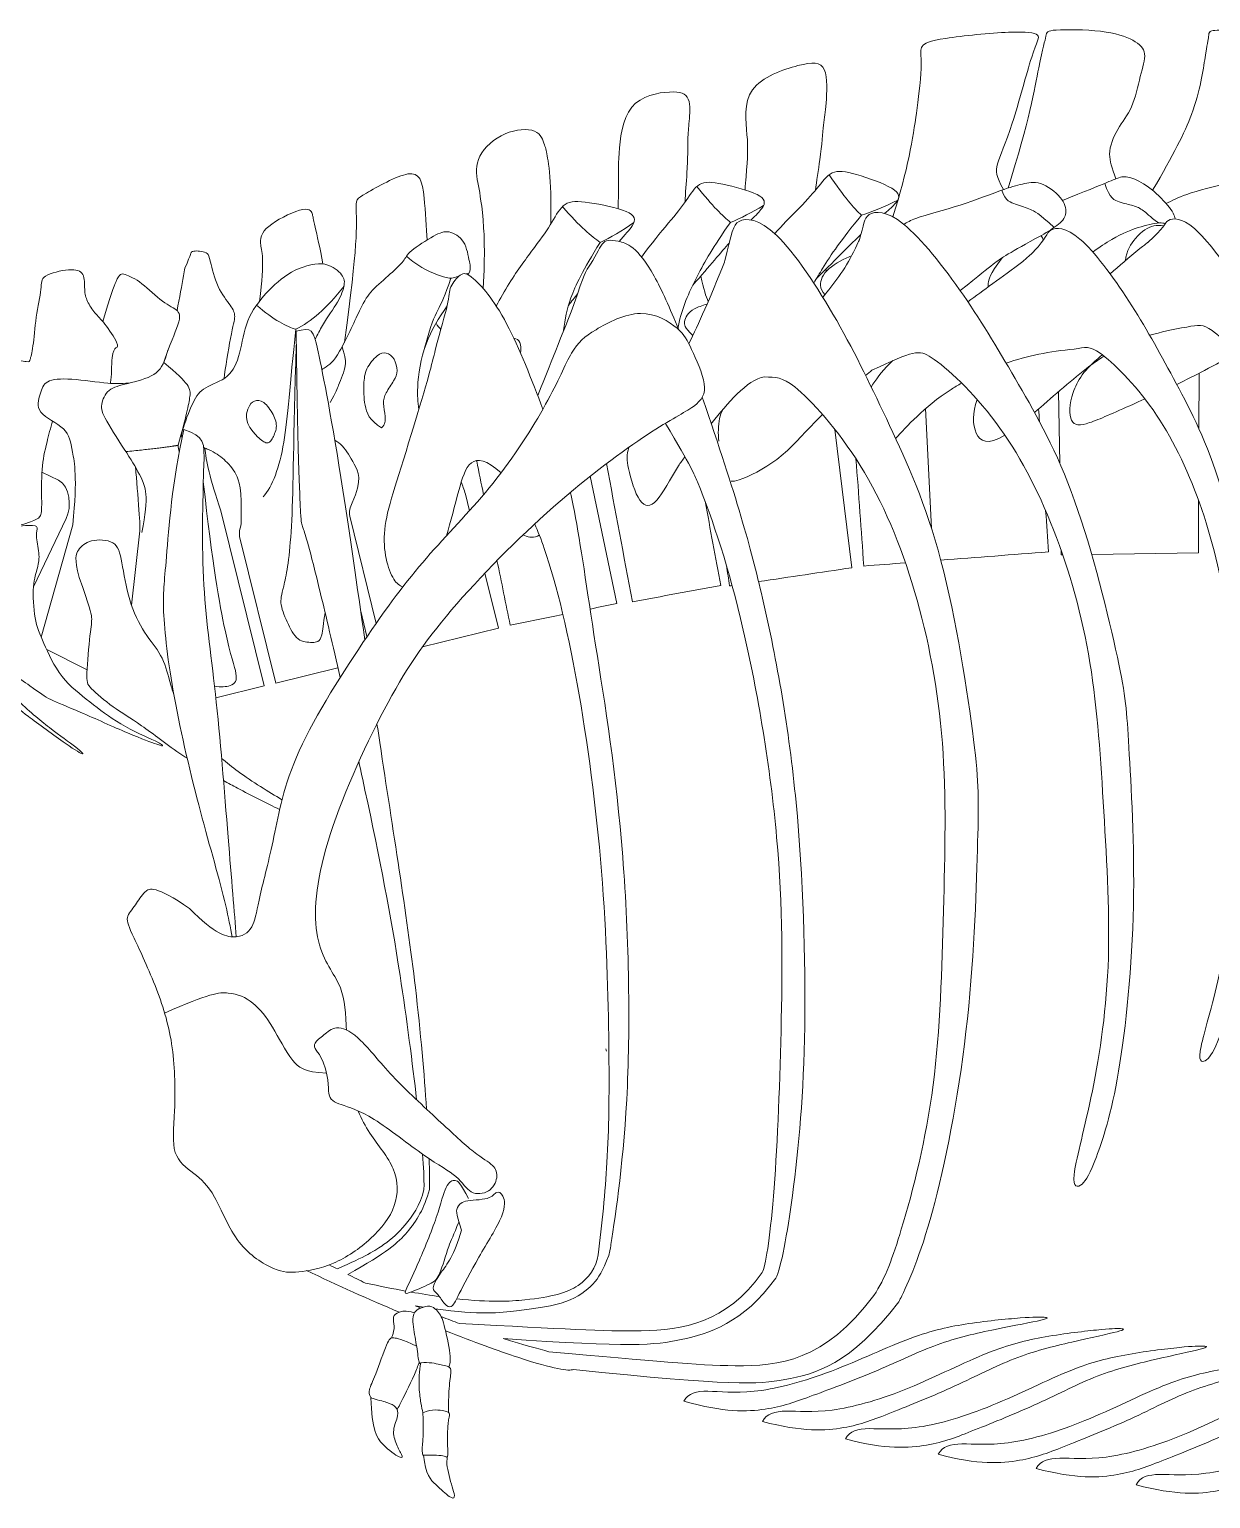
# Model space of a CAD drawing. Header units: millimetres. Extents: x 2173 to 13139, y -4919 to 6366.
# Drawn here: x 4182 to 5606, y -3409 to -1637 of the extents above; entities that cross this region are included whole.
import ezdxf

# ---------------------------------------------------------------- set-up
doc = ezdxf.new("R2010")
doc.units = ezdxf.units.MM

msp = doc.modelspace()

# ---------------------------------------------------------------- linework, layer by layer
at = {"lineweight": 13}
for p, q in [((5262.7, -2094.7), (5269.7, -2238.8)), ((5173.7, -2286.7), (5153.4, -2120)), ((4890.5, -2329.8), (4858.3, -2176.2)), ((4464.9, -2429.2), (4412.8, -2218)), ((4234.2, -2234.8), (4196.1, -2370.3)), ((4314.9, -2242.2), (4304.9, -2331.7)), ((4202.7, -2385.3), (4251.4, -2409.6)), ((4406.8, -2443.5), (4464.9, -2429.2))]:
    msp.add_line(p, q, dxfattribs=at)
for points in [[(5592.5, -2052.2), (5592.3, -2118.8)], [(5424.5, -2160.6), (5423.1, -2074.2)], [(4197, -2171.2), (4217.1, -2181.2)], [(4707.7, -2197.7), (4712.7, -2217.8)], [(5592, -2205.6), (5591.8, -2268.5), (5463, -2270.5)], [(4226.3, -2227.2), (4186.8, -2309.5)], [(4600, -2353.7), (4568.2, -2224.6)], [(4553.9, -2407.2), (4479.1, -2425.7), (4435.4, -2248.8)], [(5428.1, -2271), (5426.2, -2271.1), (5426.1, -2265.3)], [(4731.3, -2293.1), (4747.6, -2359.5), (4655.9, -2382.1)], [(4581.4, -2338.8), (4589, -2369.7)]]:
    msp.add_lwpolyline(points, dxfattribs=at)
for points, knots in [([(5223.2, -1863.4), (5241.2, -1807.5), (5256, -1715.1), (5258.2, -1670.2), (5255, -1657.3), (5273.1, -1648.4), (5374.8, -1638.5), (5404.4, -1643), (5393.3, -1655.6), (5366.2, -1761.1), (5345.8, -1803), (5347.8, -1814.3), (5356.5, -1830.6)], [0.211125, 0.211125, 0.211125, 0.211125, 1, 2, 3, 4, 5, 6, 7, 8, 9, 9.921903, 9.921903, 9.921903, 9.921903]), ([(5362.1, -1828.8), (5387.8, -1748), (5401.2, -1667.7), (5409.5, -1642.4), (5408.2, -1637.3), (5479.6, -1637.7), (5516.3, -1650.2), (5530.7, -1665), (5521.5, -1691.7), (5512.9, -1734), (5493.3, -1756.3), (5480.9, -1788.1), (5487.7, -1804.1), (5492, -1817.7)], [0.014367, 0.014367, 0.014367, 0.014367, 1, 2, 3, 4, 5, 6, 7, 8, 9, 10, 10.905759, 10.905759, 10.905759, 10.905759]), ([(5536.4, -1831.5), (5561.9, -1787.9), (5591.4, -1730.7), (5600.8, -1661.9), (5604.8, -1643.9), (5603.8, -1639.9), (5615.7, -1637), (5697.2, -1643.8), (5714.3, -1651.9), (5717.6, -1665.1), (5700.6, -1744.9), (5684, -1769.8), (5684, -1793.2), (5686.1, -1822)], [0.207819, 0.207819, 0.207819, 0.207819, 1, 2, 3, 4, 5, 6, 7, 8, 9, 10, 10.85855, 10.85855, 10.85855, 10.85855]), ([(5044.9, -1831), (5045.4, -1825.1), (5048.2, -1791.9), (5049.1, -1771), (5039.5, -1703.4), (5116.8, -1676.8), (5145.8, -1676.4), (5142.6, -1733), (5139.6, -1748.7), (5137.1, -1784.5), (5131.1, -1820.7), (5130, -1831.4)], [0.81875, 0.81875, 0.81875, 0.81875, 1, 2, 3, 4, 5, 6, 7, 8, 8.631017, 8.631017, 8.631017, 8.631017]), ([(4892, -1853.7), (4892.1, -1847.2), (4892.3, -1814.6), (4891.6, -1794.5), (4899.3, -1721), (4960.6, -1709.9), (4980.3, -1717), (4977.3, -1751.5), (4975.7, -1766.7), (4976, -1800.8), (4973, -1835.4), (4972.7, -1845.7)], [0.796587, 0.796587, 0.796587, 0.796587, 1, 2, 3, 4, 5, 6, 7, 8, 8.631017, 8.631017, 8.631017, 8.631017]), ([(4729.1, -1949.9), (4731.7, -1906.9), (4728.3, -1847.8), (4722.2, -1823.2), (4718.4, -1789.7), (4754.7, -1758.8), (4796.8, -1755.8), (4803.8, -1779.1), (4806.3, -1786.8), (4811.5, -1824.5), (4810.5, -1861.3), (4810.8, -1872.1)], [0.343243, 0.343243, 0.343243, 0.343243, 1, 2, 3, 4, 5, 6, 7, 8, 8.631017, 8.631017, 8.631017, 8.631017]), ([(4561.7, -2015.1), (4578.3, -1897.3), (4574.7, -1842.4), (4576.6, -1841.7), (4648.7, -1800), (4658.2, -1825.7), (4660.4, -1877.6), (4661.5, -1891.4)], [0.058108, 0.058108, 0.058108, 0.058108, 1, 2, 3, 4, 4.691385, 4.691385, 4.691385, 4.691385]), ([(4920.2, -1912), (4920.5, -1911.5), (4931.1, -1896.5), (4954.8, -1868.5), (4975.4, -1843.4), (4988, -1820.4), (5013.2, -1821.7), (5067.9, -1836.8), (5071, -1848.8), (5058.1, -1861.5), (5052.2, -1867.2)], [4.967681, 4.967681, 4.967681, 4.967681, 5, 6, 7, 8, 9, 10, 11, 11.527727, 11.527727, 11.527727, 11.527727]), ([(5080.8, -1883.6), (5089.8, -1873.6), (5111.6, -1851.6), (5133, -1829.2), (5148.2, -1806.1), (5174.5, -1809.6), (5230.7, -1829.9), (5232.9, -1842.5), (5219.1, -1854.3), (5213.2, -1859.3)], [5.275648, 5.275648, 5.275648, 5.275648, 6, 7, 8, 9, 10, 11, 11.48796, 11.48796, 11.48796, 11.48796]), ([(5402.3, -1886), (5410.4, -1881.3), (5426.1, -1871.1), (5434, -1859.9), (5429.2, -1840.3), (5399.7, -1819), (5379.7, -1823.9), (5357.8, -1829.3), (5306.7, -1850.1), (5253, -1863.4), (5240.2, -1870), (5236.6, -1872.6)], [0, 0, 0, 0, 0.883693, 1.883693, 2.883693, 3.883693, 4.883693, 5.883693, 6.883693, 7.883693, 8.388834, 8.388834, 8.388834, 8.388834]), ([(5427.7, -1843.6), (5483.5, -1821.6), (5497.7, -1814.4), (5508.5, -1815), (5530.9, -1825.1), (5557.3, -1850.9), (5563.5, -1862.1), (5563.6, -1866)], [0.050914, 0.050914, 0.050914, 0.050914, 1, 2, 3, 4, 4.977335, 4.977335, 4.977335, 4.977335]), ([(5478.9, -1823.1), (5484.6, -1841.2), (5497.6, -1846.5), (5513.6, -1849.7), (5524.3, -1854.3), (5532.4, -1862.3), (5543.5, -1870.9)], [0.117045, 0.117045, 0.117045, 0.117045, 1, 2, 3, 3.793112, 3.793112, 3.793112, 3.793112]), ([(5552.7, -1847.4), (5559.4, -1844.1), (5578.2, -1834.8), (5630.4, -1821.9), (5661.4, -1814.3), (5692.7, -1821.6), (5730.6, -1855.5), (5734.9, -1872.9), (5722.4, -1886.3), (5684.9, -1895.6), (5658.1, -1896.4), (5636.6, -1903.9), (5621.1, -1911.5)], [7.28368, 7.28368, 7.28368, 7.28368, 8, 9, 10, 11, 12, 13, 14, 15, 16, 16.771498, 16.771498, 16.771498, 16.771498]), ([(5354.7, -1831.3), (5358.9, -1844.5), (5372.3, -1848.5), (5389.3, -1854.1), (5398.4, -1858.8), (5417.7, -1876.3)], [0.08145, 0.08145, 0.08145, 0.08145, 1, 2, 2.911404, 2.911404, 2.911404, 2.911404]), ([(4459.3, -1965.4), (4466.6, -1914.3), (4456.2, -1893.3), (4467.5, -1872.8), (4519.4, -1848.1), (4523.9, -1862.6), (4524.1, -1865.8), (4532.5, -1901.3), (4535.7, -1920.3)], [0.033861, 0.033861, 0.033861, 0.033861, 1, 2, 3, 4, 5, 5.846853, 5.846853, 5.846853, 5.846853]), ([(4744.9, -1971.1), (4749.6, -1962.3), (4764, -1936.5), (4793.4, -1897.3), (4813.5, -1869.5), (4825.4, -1844.4), (4852, -1844.3), (4910.7, -1856.7), (4914.9, -1869.6), (4900.3, -1885), (4893, -1893.2)], [4.424077, 4.424077, 4.424077, 4.424077, 5, 6, 7, 8, 9, 10, 11, 11.616747, 11.616747, 11.616747, 11.616747]), ([(5138.6, -1960.3), (5151.2, -1945.1), (5165.7, -1927.1), (5175.7, -1905.9), (5182.7, -1891.4), (5188.4, -1873.4), (5187.4, -1857.2), (5229.5, -1854.7), (5311.8, -1957.8), (5373.1, -2062.3), (5444.6, -2186.8), (5503.2, -2425.9), (5506.2, -2475.4), (5519.2, -2693.6), (5496.9, -2915.2), (5465.9, -3008.2), (5452, -3034), (5434.1, -3035.1), (5462.3, -2936.5), (5489.1, -2773.3), (5477.4, -2578.1), (5466.7, -2398.3), (5421.1, -2236), (5351.5, -2104), (5262.4, -2021.4), (5248.4, -2024.6), (5198, -2048.5)], [7.805626, 7.805626, 7.805626, 7.805626, 8, 8, 8, 8.013654, 9.013654, 10.013654, 11.013654, 12.013654, 13.013654, 14.013654, 15.013654, 16.013654, 17.013654, 18.013654, 19.013654, 20.013654, 21.013654, 22.013654, 23.013654, 24.013654, 25.013654, 26.013654, 27.013654, 27.82322, 27.82322, 27.82322, 27.82322]), ([(5027.5, -1870.1), (5005.8, -1900.6), (4987.2, -1934.1), (4969.4, -1971.3), (4964.3, -1995.8), (4963.8, -1998.6)], [0, 0, 0, 0, 1, 2, 2.124378, 2.124378, 2.124378, 2.124378]), ([(4977.2, -2016.4), (4988.8, -1992.8), (5002.6, -1961.8), (5020.1, -1918.1), (5020.2, -1917.6), (5029.6, -1882.4), (5030.1, -1864.2), (5077.4, -1865.5), (5159.4, -1988.7), (5217.7, -2111.3), (5285.5, -2257.3), (5327.8, -2530), (5326.3, -2585.6), (5319.8, -2830.6), (5273.4, -3076), (5242.5, -3147.3), (5231.6, -3169.6), (5230.4, -3171.9)], [15.006233, 15.006233, 15.006233, 15.006233, 15.49665, 15.49665, 15.49665, 15.510303, 16.510303, 17.510303, 18.510303, 19.510303, 20.510303, 21.510303, 22.510303, 23.510303, 24.510303, 25.510303, 25.632179, 25.632179, 25.632179, 25.632179]), ([(5185.5, -1861.5), (5160.2, -1891.8), (5145.4, -1914.2), (5131.3, -1937.4), (5127.9, -1943.5)], [0, 0, 0, 0, 1, 1.336021, 1.336021, 1.336021, 1.336021]), ([(5313.7, -1965.9), (5332, -1952.4), (5353.8, -1936.6), (5380.1, -1917.5), (5393.4, -1905), (5408.2, -1890), (5407.8, -1876.2), (5443.6, -1875.2), (5510.9, -1965), (5560.3, -2055.4), (5617.8, -2163.1), (5661.5, -2367.9), (5662.7, -2410), (5668.1, -2595.8), (5643.4, -2783.6), (5614.6, -2861.8), (5602.1, -2883.4), (5586.9, -2883.9), (5613.4, -2800.9), (5640.4, -2662.8), (5635.6, -2496.6), (5631.1, -2343.4), (5596.5, -2204.3), (5540.8, -2090.3), (5467.2, -2017.8), (5455.3, -2020.1), (5442, -2023.2)], [5.753754, 5.753754, 5.753754, 5.753754, 6, 6, 6, 6.013654, 7.013654, 8.013654, 9.013654, 10.013654, 11.013654, 12.013654, 13.013654, 14.013654, 15.013654, 16.013654, 17.013654, 18.013654, 19.013654, 20.013654, 21.013654, 22.013654, 23.013654, 24.013654, 25.013654, 25.82322, 25.82322, 25.82322, 25.82322]), ([(5551.8, -1871.5), (5549.9, -1871.1), (5542.6, -1870), (5518.7, -1875.9), (5496.1, -1884.8), (5472.2, -1900.2), (5464.3, -1905.9)], [6.543793, 6.543793, 6.543793, 6.543793, 7, 8, 9, 9.515073, 9.515073, 9.515073, 9.515073]), ([(5485.2, -1932.1), (5496.1, -1922.9), (5507.9, -1912.9), (5520.9, -1901.7), (5530.7, -1894.4), (5550.5, -1877.2), (5550.1, -1864.9), (5582.2, -1864), (5642.2, -1944.5), (5686.1, -2025.4), (5737.3, -2121.9), (5775.9, -2305), (5776.9, -2342.7), (5781.3, -2508.9), (5758.8, -2676.8), (5732.8, -2746.6), (5721.6, -2765.9), (5708, -2766.3), (5731.9, -2692.1), (5756.4, -2568.7), (5752.4, -2420.1), (5748.8, -2283.1), (5718.2, -2158.6), (5668.6, -2056.6), (5603, -1991.6), (5592.3, -1993.6), (5577.6, -1996.4)], [5.874031, 5.874031, 5.874031, 5.874031, 6, 6, 6, 6.013654, 7.013654, 8.013654, 9.013654, 10.013654, 11.013654, 12.013654, 13.013654, 14.013654, 15.013654, 16.013654, 17.013654, 18.013654, 19.013654, 20.013654, 21.013654, 22.013654, 23.013654, 24.013654, 25.013654, 25.82322, 25.82322, 25.82322, 25.82322]), ([(5503.6, -1916.5), (5504.8, -1904.1), (5518.8, -1883.4), (5534.5, -1873.6), (5545.8, -1873.7), (5549.8, -1874.3)], [0.323271, 0.323271, 0.323271, 0.323271, 1, 2, 2.549369, 2.549369, 2.549369, 2.549369]), ([(4534.6, -2047.8), (4535.5, -2047.2), (4543.2, -2042.1), (4553.5, -2035.1), (4583.3, -1968.3), (4593.1, -1953.2), (4618.6, -1931.2), (4635, -1915.8), (4637.5, -1906.4), (4672.5, -1884.1), (4686.8, -1878.9), (4708.1, -1890.8), (4712.7, -1920.5), (4714.6, -1926.3), (4711, -1933.5)], [8.867579, 8.867579, 8.867579, 8.867579, 9, 10, 11, 12, 13, 14, 15, 16, 17, 18, 19, 19.943893, 19.943893, 19.943893, 19.943893]), ([(4964.9, -1999.6), (4954.4, -1973.5), (4921.9, -1901.5), (4887.8, -1890.5), (4871.3, -1891.5), (4864.2, -1914.4), (4851, -1931.4), (4838.6, -1969.2), (4820.1, -2016), (4805.9, -2051.7), (4795, -2079.1)], [5.331385, 5.331385, 5.331385, 5.331385, 5.783036, 6.783036, 7.783036, 8.783036, 9.006942, 9.006942, 9.006942, 9.256468, 9.256468, 9.256468, 9.256468]), ([(4870.2, -1894.3), (4849.2, -1927.9), (4832.6, -1962.5), (4827.7, -1986.1), (4826.1, -2000.7)], [0, 0, 0, 0, 1, 1.897393, 1.897393, 1.897393, 1.897393]), ([(5304.3, -1952.3), (5328.6, -1933.2), (5348.2, -1916.7), (5363.2, -1907.1), (5402.3, -1886)], [0.295903, 0.295903, 0.295903, 0.295903, 1, 2, 2, 2, 2]), ([(4369.5, -1925.5), (4377, -1906.8), (4376.7, -1905.6), (4381.1, -1904.5), (4389.2, -1904.7), (4397.5, -1907.3), (4398.9, -1912.9), (4408, -1949.8), (4426.2, -1972), (4431.2, -1982.4), (4426, -1999.1), (4418, -2046.2), (4416.6, -2058.4)], [0, 0, 0, 0, 1, 2, 3, 4, 5, 6, 7, 8, 9, 9.872469, 9.872469, 9.872469, 9.872469]), ([(4636.6, -1911), (4657.2, -1928.8), (4689.3, -1938.6), (4691.3, -1937.8), (4700, -1935)], [0.120565, 0.120565, 0.120565, 0.120565, 1, 1.598152, 1.598152, 1.598152, 1.598152]), ([(5173.5, -1910.3), (5165.5, -1913.8), (5141.2, -1925.6), (5133.5, -1945.9), (5138.3, -1953.9), (5141.2, -1957.2)], [11.935015, 11.935015, 11.935015, 11.935015, 12.883693, 13.883693, 14.647091, 14.647091, 14.647091, 14.647091]), ([(5355.1, -1912.9), (5339.4, -1933.6), (5338.2, -1941), (5338.3, -1946.4), (5338.4, -1947.8)], [0.236023, 0.236023, 0.236023, 0.236023, 1, 1.27307, 1.27307, 1.27307, 1.27307]), ([(4279.4, -2064.3), (4279.5, -2064), (4281.2, -2056.5), (4280.5, -2027.7), (4286.5, -2020.5), (4291.2, -2019.4), (4271.4, -1989.3), (4260.8, -1980.3), (4250.9, -1964.9), (4247.8, -1952.6), (4249.4, -1930), (4232.6, -1925), (4194.6, -1934.4), (4197.7, -1947.1), (4189.3, -1984.2), (4186.5, -2023.2), (4181.9, -2037.4), (4182.3, -2039), (4157.6, -2034.4), (4127.4, -2022.6), (4100.5, -2029.3), (4093.2, -2036.5), (4088.7, -2055.1), (4115.7, -2080), (4138.4, -2105.4), (4140.6, -2131.8), (4131.6, -2195.4), (4124.9, -2228.3), (4128.8, -2232.6), (4137.9, -2236.5)], [9.952025, 9.952025, 9.952025, 9.952025, 10, 11, 12, 13, 14, 15, 16, 17, 18, 19, 20, 21, 22, 23, 24, 25, 26, 27, 28, 29, 30, 31, 32, 33, 34, 35, 36, 36, 36, 36]), ([(4359.9, -1976.5), (4362.8, -1961.4), (4366.7, -1940.3), (4369, -1928.1), (4369.5, -1925.5)], [9.170454, 9.170454, 9.170454, 9.170454, 10, 10.27858, 10.27858, 10.27858, 10.27858]), ([(4365.9, -2129.7), (4365, -2127.8), (4366.1, -2120.4), (4379.6, -2083.7), (4391.1, -2068.8), (4423.8, -2058.6), (4436.5, -2030.1), (4442.3, -1987.1), (4466.9, -1954.4), (4495.8, -1928.1), (4537.8, -1915.1), (4560, -1932.7), (4563.4, -1943.6), (4555.3, -1965.8), (4538.9, -1987), (4529.3, -2005.5), (4526.5, -2011.3)], [4.450613, 4.450613, 4.450613, 4.450613, 5, 6, 7, 8, 9, 10, 11, 12, 13, 14, 15, 16, 17, 17.454291, 17.454291, 17.454291, 17.454291]), ([(4801.2, -2095.3), (4788.2, -2060.9), (4754, -1975.1), (4711.8, -1930.4), (4702.4, -1931.2), (4687.5, -1948.1), (4688.8, -1964.2), (4674.4, -2010.1), (4662.8, -2059.4), (4642.6, -2124.8), (4624.3, -2186.9), (4601.6, -2243), (4616.9, -2299.5), (4628.4, -2308.5), (4632.3, -2309.6)], [5.181049, 5.181049, 5.181049, 5.181049, 6.055876, 7.055876, 8.055876, 9.055876, 10.055876, 11.055876, 11.692665, 11.692665, 11.692665, 12.692665, 13.692665, 14.155327, 14.155327, 14.155327, 14.155327]), ([(4270.3, -1989.7), (4280.1, -1957.5), (4289.3, -1931.8), (4295, -1931.4), (4316.7, -1941.2), (4343.3, -1968.5), (4363.5, -1975.8), (4364.5, -1989.3), (4348, -2024.8), (4343.9, -2039.2)], [0.369958, 0.369958, 0.369958, 0.369958, 1, 2, 3, 4, 5, 6, 6.830945, 6.830945, 6.830945, 6.830945]), ([(4690.3, -1937.5), (4683.3, -1958.7), (4673.7, -1977.1), (4665.8, -1993.1), (4658.5, -2022)], [0.168994, 0.168994, 0.168994, 0.168994, 1, 1.898712, 1.898712, 1.898712, 1.898712]), ([(4564.2, -2844.1), (4564.1, -2842.1), (4562.9, -2817.6), (4560.5, -2788.2), (4521.4, -2743.5), (4529.6, -2628), (4612.4, -2443.7), (4679.4, -2344), (4816.2, -2205.2), (4939.2, -2115.1), (4988.7, -2092), (5002, -2069.5), (4977.9, -2018), (4969.7, -1999.9), (4921.2, -1969.5), (4858.5, -2001.7), (4836.1, -2020.9), (4811.9, -2081.8), (4742.9, -2189.3), (4663.5, -2267.9), (4595.2, -2356.9), (4492.9, -2518.1), (4477.6, -2614.5), (4457.6, -2688.5), (4453.7, -2719.2), (4436, -2736.2), (4405.7, -2729.1), (4375.1, -2697.5)], [19.916202, 19.916202, 19.916202, 19.916202, 20, 21, 22, 23, 24, 25, 26, 27, 28, 29, 30, 31, 32, 33, 34, 35, 36, 37, 38, 39, 40, 41, 42, 43, 44, 44, 44, 44]), ([(4685.7, -1970.9), (4676, -1985), (4657, -2014.8), (4648.8, -2066.2), (4650.3, -2086.9), (4651.5, -2095.6)], [21.009429, 21.009429, 21.009429, 21.009429, 22, 23, 23.648055, 23.648055, 23.648055, 23.648055]), ([(4982, -2006.4), (4971.5, -1996.1), (4971.3, -1989), (4976.8, -1975.7), (4993.4, -1970.5), (4999.1, -1968.7)], [0.375303, 0.375303, 0.375303, 0.375303, 1, 2, 2.488119, 2.488119, 2.488119, 2.488119]), ([(4503.4, -2001.4), (4522.6, -1996.6), (4525.5, -1999.7), (4553.5, -2142.6), (4577, -2308), (4586.4, -2373.6)], [0, 0, 0, 0, 1, 2, 2.615217, 2.615217, 2.615217, 2.615217]), ([(4556.6, -2419.1), (4547.8, -2380.2), (4521.8, -2268.9), (4509.6, -2230.6), (4509.9, -2236.2), (4506.2, -2173.4), (4503.4, -2001.4)], [9.529323, 9.529323, 9.529323, 9.529323, 10, 11, 12, 13, 13, 13, 13]), ([(4503.7, -2018.1), (4500.1, -2133.6), (4500.1, -2247.2), (4488.9, -2312.8), (4482.6, -2327), (4492.2, -2352), (4505.1, -2376.6), (4523.9, -2376.6), (4534.7, -2376.6), (4536.1, -2354.3), (4538.4, -2340.4)], [0.013624, 0.013624, 0.013624, 0.013624, 1, 2, 3, 4, 5, 6, 7, 7.57841, 7.57841, 7.57841, 7.57841]), ([(4765.9, -2009.7), (4769.4, -2010.5), (4774.6, -2013.7), (4774.7, -2022.7), (4774.1, -2027.8)], [3.193708, 3.193708, 3.193708, 3.193708, 4, 4.803035, 4.803035, 4.803035, 4.803035]), ([(4317.5, -2244), (4326.7, -2199.6), (4316.3, -2176), (4302.1, -2152.3), (4270.5, -2104.1), (4267.2, -2090.7), (4275.8, -2070.5), (4298.1, -2065), (4336.6, -2055.5), (4344.3, -2039.9), (4348.4, -2026.1), (4349, -2024.1)], [0, 0, 0, 0, 1, 2, 3, 4, 5, 6, 7, 8, 8.161525, 8.161525, 8.161525, 8.161525]), ([(4559.1, -2020.2), (4563.1, -2033.6), (4564.5, -2043.1), (4555.6, -2064.6), (4551.5, -2074.3), (4544.8, -2087.5)], [0.269108, 0.269108, 0.269108, 0.269108, 1, 2, 2.586563, 2.586563, 2.586563, 2.586563]), ([(5197.2, -2068.7), (5202.3, -2060), (5210.4, -2049.5), (5221.8, -2038.2), (5223.2, -2036.8)], [4.5386934, 4.5386934, 4.5386934, 4.5386934, 5, 5.0617402, 5.0617402, 5.0617402, 5.0617402]), ([(5477.8, -2031.4), (5470.8, -2036), (5443.7, -2055.4), (5413.7, -2082.6), (5394, -2099.3)], [0.7854291, 0.7854291, 0.7854291, 0.7854291, 1, 1.6188214, 1.6188214, 1.6188214, 1.6188214]), ([(5476, -2030), (5475.2, -2030.5), (5454.7, -2046.5), (5436.1, -2076.2), (5435.4, -2115.3), (5455.4, -2115.6), (5492.2, -2098.6), (5522.3, -2085.2), (5527.2, -2083)], [12.963269, 12.963269, 12.963269, 12.963269, 13, 14, 15, 16, 17, 17.182583, 17.182583, 17.182583, 17.182583]), ([(5565.6, -2065.5), (5576.6, -2060.2), (5601, -2048.2), (5624.5, -2034.7), (5639.4, -2029.6)], [17.6306861, 17.6306861, 17.6306861, 17.6306861, 18, 18.4223315, 18.4223315, 18.4223315, 18.4223315]), ([(4343.9, -2039.1), (4375.7, -2065.5), (4377.5, -2075), (4370.8, -2104.6), (4361.1, -2138.9)], [0.069136, 0.069136, 0.069136, 0.069136, 1, 1.93029, 1.93029, 1.93029, 1.93029]), ([(4234.2, -2234.8), (4240, -2176.9), (4232.5, -2142.7), (4229.4, -2118.2), (4187.2, -2099.9), (4195.5, -2076), (4199.7, -2060), (4229.2, -2057.6), (4277.4, -2065), (4291.9, -2064.7), (4301.9, -2064)], [0, 0, 0, 0, 1, 2, 3, 4, 5, 6, 7, 7.760065, 7.760065, 7.760065, 7.760065]), ([(5200.4, -3164.1), (5213.9, -3144.4), (5237.4, -3077.7), (5278.4, -2916.7), (5284.3, -2697.5), (5289.7, -2495.6), (5254.4, -2309.9), (5189.4, -2155.8), (5098, -2054.9), (5082.1, -2057.1), (5068.6, -2056.5), (5046.9, -2059.7), (5022.7, -2090), (5004.5, -2112.3), (5004.2, -2112.7)], [0, 0, 0, 0, 0.687083, 1.687083, 2.687083, 3.687083, 4.687083, 5.687083, 6.687083, 7.49665, 7.49665, 7.49665, 8.49665, 8.513592, 8.513592, 8.513592, 8.513592]), ([(5306, -2064), (5301.7, -2066.5), (5262.3, -2090.3), (5239.8, -2116.9), (5226.5, -2130.7)], [0.89026, 0.89026, 0.89026, 0.89026, 1, 1.9194, 1.9194, 1.9194, 1.9194]), ([(5082, -3143.4), (5088.5, -3131.5), (5105.4, -3035.4), (5121.3, -2857.4), (5112, -2560.6), (5072.1, -2334), (5035.1, -2202.4), (4993.3, -2081)], [0, 0, 0, 0, 0.783036, 1.783036, 2.783036, 3.783036, 4.597125, 4.597125, 4.597125, 4.597125]), ([(5358.3, -2126.8), (5337.2, -2139.6), (5319.1, -2128.2), (5319.1, -2099.7), (5324.8, -2083.8), (5324.8, -2083.8)], [2.051236, 2.051236, 2.051236, 2.051236, 3, 4, 4.002074, 4.002074, 4.002074, 4.002074]), ([(5013.2, -2134), (5012.8, -2129.2), (5012.3, -2113), (5014.9, -2102.5), (5018, -2096)], [4.7285985, 4.7285985, 4.7285985, 4.7285985, 5, 5.6741999, 5.6741999, 5.6741999, 5.6741999]), ([(5138.5, -2101.9), (5133.9, -2106.3), (5110.8, -2129.6), (5087.4, -2157.5), (5042.6, -2180.5), (5030.7, -2182.6), (5028.3, -2182.3)], [0.776751, 0.776751, 0.776751, 0.776751, 1, 2, 3, 3.34486, 3.34486, 3.34486, 3.34486]), ([(4137.9, -2236.5), (4167.8, -2238.1), (4186.2, -2229.4), (4195.9, -2227), (4197.1, -2212.2), (4195.8, -2165), (4201.9, -2139.6), (4207.4, -2117.6), (4209.7, -2109.8)], [0, 0, 0, 0, 1, 2, 3, 4, 5, 5.712723, 5.712723, 5.712723, 5.712723]), ([(4426.4, -2731.7), (4424.4, -2720.7), (4415.9, -2678.1), (4388.5, -2586.9), (4352.8, -2436.8), (4340.8, -2326.3), (4346.3, -2296.4), (4353.8, -2182.7), (4368.1, -2119.9)], [6.57104, 6.57104, 6.57104, 6.57104, 7, 8, 9, 10, 11, 12, 12, 12, 12]), ([(4368.1, -2119.9), (4393.3, -2129.4), (4393, -2137.5), (4387.8, -2307), (4406.9, -2426.7), (4421.5, -2612.4), (4429.2, -2703.9), (4431.3, -2731.6)], [0, 0, 0, 0, 1, 2, 3, 4, 4.880387, 4.880387, 4.880387, 4.880387]), ([(4948.9, -2112.5), (4980.4, -2165.6), (5002.5, -2217.7), (5044.8, -2344.9), (5091, -2619.9), (5089.6, -2846.3), (5080.6, -3063), (5069.4, -3129.6), (5065.7, -3136.6)], [18.938798, 18.938798, 18.938798, 18.938798, 19.13272, 20.13272, 21.13272, 22.13272, 23.13272, 24.117649, 24.117649, 24.117649, 24.117649]), ([(4437.4, -2231.3), (4438, -2191), (4432.1, -2172), (4416.7, -2155.2), (4405, -2147), (4394, -2142.5), (4392.1, -2141.8)], [0, 0, 0, 0, 1, 2, 3, 3.20133, 3.20133, 3.20133, 3.20133]), ([(4571.2, -2208.5), (4584, -2180.6), (4573.2, -2160.6), (4561.9, -2140.8), (4553.5, -2134.6), (4550.2, -2132.8)], [0, 0, 0, 0, 1, 2, 2.564367, 2.564367, 2.564367, 2.564367]), ([(4684.9, -2248), (4690, -2230.9), (4702.3, -2181), (4715.6, -2140.3), (4750.7, -2172.2)], [16.076627, 16.076627, 16.076627, 16.076627, 16.692665, 17.654166, 17.654166, 17.654166, 17.654166]), ([(4972.4, -2152.8), (4969.6, -2156.5), (4956.4, -2175.6), (4937.6, -2213.8), (4917.3, -2213.8), (4903.2, -2167.1), (4902, -2150.2), (4904.7, -2141.5)], [9.259384, 9.259384, 9.259384, 9.259384, 9.49665, 10.49665, 11.49665, 12.49665, 13.236244, 13.236244, 13.236244, 13.236244]), ([(4729.6, -2198.5), (4726.8, -2185), (4724.1, -2171.5), (4721.3, -2158), (4721.3, -2157.8), (4721.2, -2157.6), (4721.2, -2157.4)], [39.0021724, 39.0021724, 39.0021724, 39.0021724, 39.2068812, 39.2068812, 39.2068812, 39.8023326, 39.8023326, 39.8023326, 39.8023326]), ([(4877.9, -2161.1), (4888.3, -2216.6), (4898.7, -2272.2), (4909.1, -2327.7), (4944.7, -2321.1), (4980.2, -2314.5), (5015.8, -2307.9), (5009.4, -2274.1), (5003.1, -2240.2), (4996.7, -2206.4)], [35.404204, 35.404204, 35.404204, 35.404204, 36.16567, 36.16567, 36.16567, 37.16567, 37.16567, 37.16567, 37.644666, 37.644666, 37.644666, 37.644666]), ([(5178.7, -2155.1), (5182.1, -2198.2), (5185.1, -2241.4), (5188.1, -2284.6), (5204.9, -2283.3), (5221.7, -2282), (5238.4, -2280.7)], [30.1231504, 30.1231504, 30.1231504, 30.1231504, 30.7357398, 30.7357398, 30.7357398, 30.9616505, 30.9616505, 30.9616505, 30.9616505]), ([(4310, -2165.8), (4310.2, -2169.6), (4311.9, -2190.6), (4313.8, -2214.8), (4314.7, -2227)], [10.772312, 10.772312, 10.772312, 10.772312, 11, 12, 12, 12, 12]), ([(4391.6, -2183.1), (4402.7, -2282.5), (4419.8, -2381.3), (4434.5, -2418.1), (4429, -2429.6), (4412.7, -2430.7), (4405.2, -2429.4)], [0.025292, 0.025292, 0.025292, 0.025292, 1, 2, 3, 3.689182, 3.689182, 3.689182, 3.689182]), ([(4880.6, -3116), (4882.6, -3106.9), (4888.3, -3068.5), (4909.4, -2933.7), (4901.8, -2604.4), (4859, -2349.6), (4844.6, -2242.6), (4835.4, -2200.9), (4834.2, -2195.9)], [0, 0, 0, 0, 0.055876, 1.055876, 2.055876, 3.055876, 4.055876, 4.196771, 4.196771, 4.196771, 4.196771]), ([(5281, -2277.5), (5324.3, -2274.1), (5367.7, -2270.8), (5411, -2267.5), (5409.8, -2251), (5408.7, -2234.4), (5407.5, -2217.9)], [31.1524809, 31.1524809, 31.1524809, 31.1524809, 31.7357398, 31.7357398, 31.7357398, 31.9995954, 31.9995954, 31.9995954, 31.9995954]), ([(4089.7, -2308.7), (4099, -2293.1), (4101.9, -2285.7), (4101.6, -2284.4), (4125.2, -2279.9), (4139.8, -2268.6), (4142.6, -2260.4), (4141.6, -2256.1), (4137.2, -2244.6), (4136.5, -2241.6), (4145.2, -2239.4), (4186.3, -2234.3), (4192.9, -2237.5), (4188.6, -2245.8), (4194.6, -2270.1), (4192.4, -2286.4), (4185.2, -2304.9), (4187.5, -2350.8), (4197.6, -2374.1), (4218.7, -2420.9), (4255.5, -2448.5), (4288.8, -2475.6), (4342.2, -2499), (4342.7, -2501.3), (4341, -2501.7), (4305.6, -2488.7), (4238.6, -2458.2), (4204.2, -2445.2), (4191.1, -2434.6), (4129.5, -2392.5), (4112.6, -2385.1), (4105.5, -2381.1)], [0, 0, 0, 0, 1, 2, 3, 4, 5, 6, 7, 8, 9, 10, 11, 12, 13, 14, 15, 16, 17, 18, 19, 20, 21, 22, 23, 24, 25, 26, 27, 28, 28.85049, 28.85049, 28.85049, 28.85049]), ([(4777.2, -2247.1), (4777.7, -2247.4), (4784.3, -2250.3), (4790.5, -2251), (4796.8, -2247.3)], [12.9375042, 12.9375042, 12.9375042, 12.9375042, 13.0069423, 13.7696745, 13.7696745, 13.7696745, 13.7696745]), ([(4791.3, -2233.9), (4795.1, -2242.6), (4814.4, -2291.2), (4847.1, -2431.1), (4877.2, -2669.9), (4881.7, -2891.8), (4880.5, -2989.1), (4872.8, -3078.8), (4867.7, -3115)], [18.69182, 18.69182, 18.69182, 18.69182, 18.944303, 19.944303, 20.944303, 21.944303, 22.944303, 23.753006, 23.753006, 23.753006, 23.753006]), ([(4105.5, -2381.1), (4109.5, -2385.3), (4126.5, -2402.9), (4168.2, -2448.6), (4206.5, -2480.6), (4242.5, -2505.8), (4250, -2514.1), (4232.2, -2504.1), (4171.6, -2459.3), (4165.3, -2454), (4147.4, -2438.9), (4096.3, -2390.1), (4072.7, -2371.9), (4054.9, -2356.1), (3990.1, -2287.1), (3980.2, -2278.4), (3969.5, -2264)], [12.651506, 12.651506, 12.651506, 12.651506, 13, 14, 15, 16, 17, 18, 19, 20, 21, 22, 23, 24, 25, 26, 26, 26, 26]), ([(4242, -2298.3), (4235.8, -2275.3), (4239.9, -2264.8), (4253.7, -2251.9), (4287, -2253), (4293.2, -2276), (4300.8, -2327.1), (4320.4, -2367.2), (4342.3, -2390.6), (4350.3, -2419.9), (4354.2, -2434.5), (4356.2, -2440.2)], [0, 0, 0, 0, 1, 2, 3, 4, 5, 6, 7, 8, 8.642365, 8.642365, 8.642365, 8.642365]), ([(4825.3, -2343), (4804.2, -2347.4), (4783, -2351.7), (4761.8, -2356), (4756.5, -2330), (4751.2, -2304), (4745.8, -2278)], [37.7130711, 37.7130711, 37.7130711, 37.7130711, 38.2068812, 38.2068812, 38.2068812, 38.6006839, 38.6006839, 38.6006839, 38.6006839]), ([(5029.3, -2308), (5028.4, -2308.2), (5027.4, -2308.3), (5026.4, -2308.4), (5025.1, -2300.3), (5023.8, -2292.1), (5022.5, -2284)], [37.8781896, 37.8781896, 37.8781896, 37.8781896, 37.8979116, 37.8979116, 37.8979116, 38.0135221, 38.0135221, 38.0135221, 38.0135221]), ([(4372.1, -2516.4), (4370.4, -2515.3), (4349.3, -2501.1), (4314, -2473.5), (4282.6, -2455.6), (4252, -2429.3), (4250.1, -2422.1), (4255.3, -2360.7), (4258.3, -2347.6), (4254.6, -2334), (4242, -2298.3)], [16.910027, 16.910027, 16.910027, 16.910027, 17, 18, 19, 20, 21, 22, 23, 24, 24, 24, 24]), ([(4601, -2474.8), (4602.2, -2482.4), (4619.2, -2596.8), (4646.6, -2762.1), (4658.1, -2898.4), (4660.8, -2939.4)], [2.928924, 2.928924, 2.928924, 2.928924, 3, 4, 4.600874, 4.600874, 4.600874, 4.600874]), ([(4413.7, -2516.5), (4419.8, -2521.7), (4442.4, -2539.9), (4470.6, -2556.8), (4486.5, -2566.3)], [10.686705, 10.686705, 10.686705, 10.686705, 11, 11.756881, 11.756881, 11.756881, 11.756881]), ([(4648.9, -2928.2), (4643.9, -2885), (4627.5, -2755.9), (4602.6, -2628.3), (4581.7, -2532), (4579.2, -2520.4)], [7.272974, 7.272974, 7.272974, 7.272974, 8, 9, 9.13501, 9.13501, 9.13501, 9.13501]), ([(4483.6, -2578.1), (4468.1, -2570.5), (4443.1, -2558.1), (4421.5, -2546.3), (4416, -2543.2)], [15.3487174, 15.3487174, 15.3487174, 15.3487174, 16, 16.2286688, 16.2286688, 16.2286688, 16.2286688]), ([(4375.1, -2697.5), (4333.7, -2669.4), (4319.5, -2676.1), (4310.5, -2693.6), (4296.6, -2708.4), (4303.9, -2724.1), (4337.3, -2795.4), (4357.3, -2862.6), (4358.1, -2946.7), (4352, -2996.6), (4380.8, -3016.9), (4405, -3037.8), (4430.7, -3106), (4481.1, -3136.6), (4502.8, -3137), (4548, -3129.5), (4596.3, -3096.8), (4627.1, -3056.9), (4626.8, -3010.8), (4595.9, -2976.1), (4582.4, -2951.6), (4578.5, -2941.8)], [0, 0, 0, 0, 1, 2, 3, 4, 5, 6, 7, 8, 9, 10, 11, 12, 13, 14, 15, 16, 17, 18, 18.539485, 18.539485, 18.539485, 18.539485]), ([(4345, -2823.6), (4398.6, -2799.6), (4425.1, -2797), (4451.9, -2808.8), (4475.6, -2838), (4494.3, -2878), (4512.9, -2895.3), (4540.3, -2895.9)], [0.115566, 0.115566, 0.115566, 0.115566, 1, 2, 3, 4, 4.628783, 4.628783, 4.628783, 4.628783]), ([(4663.9, -2999.2), (4664, -3001.5), (4664.4, -3012.4), (4664.5, -3020.6), (4664.2, -3036.4)], [4.94846, 4.94846, 4.94846, 4.94846, 5, 5.2001323, 5.2001323, 5.2001323, 5.2001323]), ([(4711.6, -3047.4), (4701.4, -3028.8), (4696.3, -3023.1), (4683.6, -3028.7), (4675.9, -3064.8), (4648.4, -3131.9), (4633.2, -3161.9), (4635.4, -3163), (4668, -3149.6), (4676.8, -3142.1), (4685.9, -3107.4), (4693.4, -3090.9), (4699.8, -3075.8)], [0, 0, 0, 0, 1, 2, 3, 4, 5, 6, 7, 8, 9, 9.678353, 9.678353, 9.678353, 9.678353]), ([(4553.5, -3131.9), (4586.7, -3117.5), (4613.1, -3101.3), (4633.8, -3082.4), (4653.2, -3055.7), (4657.7, -3036.3)], [0.087059, 0.087059, 0.087059, 0.087059, 1, 2, 3, 3, 3, 3]), ([(4565.8, -3138.7), (4613.4, -3112.6), (4640.5, -3088), (4658.2, -3059.2), (4664.2, -3036.4)], [0.063041, 0.063041, 0.063041, 0.063041, 1, 2, 2, 2, 2]), ([(4671.1, -3180.2), (4726, -3187.8), (4779.6, -3181.9), (4833.2, -3174), (4864.8, -3150.2), (4872.8, -3134.9), (4880.6, -3116)], [0.214699, 0.214699, 0.214699, 0.214699, 1, 2, 3, 4, 4, 4, 4]), ([(4697.2, -3168.1), (4737.8, -3172.7), (4801.6, -3169), (4848.6, -3155.8), (4865.3, -3130.4), (4867.7, -3115)], [0.431, 0.431, 0.431, 0.431, 1, 2, 3, 3, 3, 3]), ([(4700.6, -3198.1), (4828.9, -3204.4), (4921.9, -3211.6), (5021.5, -3198.6), (5065.7, -3136.6)], [0.074429, 0.074429, 0.074429, 0.074429, 1, 2, 2, 2, 2]), ([(5082, -3143.4), (5042.3, -3197.9), (4962.4, -3221.7), (4909.3, -3226.8), (4753.1, -3216.2)], [0, 0, 0, 0, 1, 1.960832, 1.960832, 1.960832, 1.960832]), ([(4808.4, -3232.2), (4938.9, -3243.3), (5035.8, -3254.1), (5140.4, -3244.1), (5200.4, -3164.1)], [0.087342, 0.087342, 0.087342, 0.087342, 1, 2, 2, 2, 2]), ([(4646.4, -3185), (4635, -3181.9), (4626.5, -3184.2), (4619.2, -3189.4), (4622.9, -3201.2), (4620.3, -3211), (4618.9, -3214.6), (4618.6, -3215.5)], [0.192853, 0.192853, 0.192853, 0.192853, 1, 2, 3, 4, 4.389908, 4.389908, 4.389908, 4.389908]), ([(4656.2, -3178.6), (4643.8, -3181.7), (4643.7, -3199.3), (4649, -3223.5), (4650.9, -3242.5), (4652.8, -3246.2), (4653.6, -3246.9)], [0, 0, 0, 0, 1, 2, 3, 3.476416, 3.476416, 3.476416, 3.476416]), ([(4687.4, -3250.3), (4689.6, -3248.2), (4690.3, -3236.7), (4681.5, -3194.8), (4676, -3183.8), (4664.9, -3174.3), (4656.2, -3178.6)], [6.135159, 6.135159, 6.135159, 6.135159, 7, 8, 9, 10, 10, 10, 10]), ([(5230.4, -3171.9), (5172.2, -3247.9), (5087.7, -3269.9), (5031.9, -3273.4), (4837.9, -3253.5)], [0, 0, 0, 0, 1, 1.947893, 1.947893, 1.947893, 1.947893]), ([(4648.9, -3225.4), (4630.8, -3216.6), (4618.6, -3214.5), (4614.8, -3216.3), (4597.9, -3264.1), (4590.7, -3278.3), (4591.8, -3284.4), (4593.6, -3287.3), (4593.9, -3287.6)], [0.102452, 0.102452, 0.102452, 0.102452, 1, 2, 3, 4, 5, 5.136089, 5.136089, 5.136089, 5.136089]), ([(4683.7, -3206.8), (4717.8, -3220.2), (4806.7, -3252.4), (4832.4, -3255.5), (4837.9, -3253.5)], [0.643125, 0.643125, 0.643125, 0.643125, 1, 1.694087, 1.694087, 1.694087, 1.694087]), ([(4625.3, -3301.9), (4626.2, -3300.5), (4630, -3293), (4643.5, -3266.5), (4650.5, -3249.1), (4652.1, -3244.6)], [7.641626, 7.641626, 7.641626, 7.641626, 8, 9, 9.409944, 9.409944, 9.409944, 9.409944]), ([(4656.5, -3305.4), (4656.5, -3305.3), (4655.7, -3303), (4654.1, -3294.3), (4651.4, -3277.7), (4651.9, -3255), (4653.9, -3245.4)], [10.964515, 10.964515, 10.964515, 10.964515, 11, 12, 13, 14, 14, 14, 14]), ([(4653.9, -3245.4), (4663.7, -3244.2), (4680.1, -3248.3), (4685.5, -3249.1), (4691.8, -3252.3), (4688.2, -3266.7), (4687.2, -3297.5), (4687.3, -3303.5), (4687.3, -3305.1)], [0, 0, 0, 0, 1, 2, 3, 4, 5, 5.751383, 5.751383, 5.751383, 5.751383]), ([(4657.3, -3357.5), (4656.7, -3356.7), (4655, -3353.5), (4656.1, -3339.7), (4657.4, -3327.3), (4656.2, -3305.5)], [8.573909, 8.573909, 8.573909, 8.573909, 9, 10, 11, 11, 11, 11]), ([(4656.2, -3305.5), (4668.2, -3300.8), (4685.1, -3303.6), (4690.2, -3306.2), (4686, -3314.5), (4686.1, -3348.8), (4687, -3356.6), (4685.9, -3359.1), (4685.6, -3359.4)], [0, 0, 0, 0, 1, 2, 3, 4, 5, 5.215002, 5.215002, 5.215002, 5.215002])]:
    msp.add_open_spline(points, degree=3, knots=knots, dxfattribs=at)
for points, degree in [([(5146.5, -1812.7), (5164.5, -1839.7), (5176.1, -1852.9), (5185.5, -1861.5)], 3), ([(4986.9, -1826.7), (5006, -1851), (5017.9, -1862.7), (5027.5, -1870.1)], 3), ([(4824.6, -1851.2), (4846.3, -1875.6), (4859.6, -1887.1), (4870.2, -1894.3)], 3), ([(5067.4, -1849.7), (5053, -1858.4), (5039.7, -1865), (5027.5, -1870.1)], 3), ([(5229.1, -1843.4), (5213.3, -1851.3), (5198.8, -1857.1), (5185.5, -1861.5)], 3), ([(4911, -1870.4), (4896.4, -1880.4), (4882.7, -1888.2), (4870.2, -1894.3)], 3), ([(5026.1, -1894.7), (5015.9, -1906.3), (5003, -1921.8), (4981.9, -1946)], 3), ([(5184.7, -1884.6), (5172.7, -1896.2), (5157.5, -1911.9), (5131.4, -1937.4)], 3), ([(5404.8, -1891.3), (5404.1, -1889.7), (5403.1, -1888), (5402, -1886.2)], 3), ([(5142.4, -1926.6), (5142.6, -1927.5), (5142.7, -1928.4), (5142.8, -1929.4)], 3), ([(4561.3, -1946.9), (4539.6, -1975.2), (4521.8, -1989.5), (4503.1, -1999.1)], 3), ([(4708.6, -1932.4), (4709.7, -1932.1), (4710.8, -1931.8), (4711.9, -1931.4)], 3), ([(4991.5, -1934.9), (4995, -1950.6), (4997.9, -1959.7), (5000.5, -1965.4)], 3), ([(4842.9, -1956.2), (4839.5, -1960.7), (4835.8, -1965.4), (4832, -1970.3)], 3), ([(4455.9, -1969.9), (4476.6, -1988.4), (4492.6, -1995.7), (4503.1, -1999.1)], 3), ([(4503.1, -1999.1), (4495.9, -2067.4), (4491.8, -2142.5), (4475.1, -2188.8), (4463.7, -2201.2)], 3), ([(4672.4, -1991.6), (4674.2, -1995.3), (4676.1, -1997.6), (4678.2, -1999.2)], 3), ([(5577.6, -1996.4), (5560.5, -1999.3), (5545.9, -2002.5), (5533, -2006.3)], 3), ([(4606.7, -2117.8), (4591.8, -2109.3), (4585.1, -2090.2), (4584.9, -2063.9), (4586.8, -2047), (4601.9, -2028.6), (4612.2, -2026), (4622.7, -2034), (4626.6, -2049.8), (4622.2, -2060.3), (4610.9, -2076.5), (4607.7, -2087.5), (4612, -2104.9), (4610.9, -2114), (4606.7, -2117.8)], 3), ([(5442, -2023.2), (5412.5, -2025.3), (5384.7, -2031.4), (5359.8, -2039.9)], 3), ([(5198, -2048.5), (5195.4, -2050.6), (5192.9, -2052.7), (5190.4, -2054.8)], 3), ([(4457, -2128.6), (4440.2, -2112.4), (4445.7, -2091.5), (4452.2, -2084.5), (4464.5, -2084.6), (4477, -2102.3), (4481.7, -2117.5), (4474, -2132.7), (4469.2, -2138.4), (4461.6, -2132.9), (4457, -2128.6)], 3), ([(5400, -2110.5), (5399.7, -2105.3), (5399.3, -2100.2), (5399, -2095.1)], 3), ([(4298.2, -2146.6), (4348.9, -2141.5), (4361.1, -2138.9)], 2), ([(4361.1, -2138.9), (4361.6, -2141.6), (4362.1, -2144.1), (4362.5, -2146.5)], 3), ([(4393.6, -2142.4), (4394.6, -2156.7), (4399.7, -2179.3), (4412.8, -2218)], 3), ([(4217.1, -2181.2), (4231.1, -2188.1), (4233, -2213.1), (4226.3, -2227.2)], 3), ([(4702.7, -2183), (4704.3, -2187.4), (4706, -2192.3), (4707.7, -2197.7)], 3), ([(4571.2, -2208.5), (4568.9, -2213.5), (4566.9, -2219.3), (4568.2, -2224.6)], 3), ([(4314.7, -2227), (4315.1, -2232.1), (4315.5, -2237.2), (4314.9, -2242.2)], 3), ([(4437.4, -2231.3), (4437.3, -2237.1), (4434, -2243.1), (4435.4, -2248.8)], 3), ([(5173.7, -2286.7), (5136.2, -2292.2), (5098.7, -2297.8), (5061.3, -2303.3)], 3), ([(4890.5, -2329.8), (4879.7, -2332), (4868.9, -2334.2), (4858, -2336.4)], 3), ([(4531.9, -2873.4), (4524.2, -2865.8), (4525.4, -2858.4), (4538.3, -2849.2), (4552.7, -2836.9), (4580.7, -2851.8), (4615.2, -2897.5), (4678.5, -2955.7), (4720.7, -2995.3), (4743.3, -3006.7), (4747.8, -3021.5), (4738, -3040.9), (4712.6, -3043.6), (4700.5, -3020.1), (4663.4, -3001.3), (4592, -2944.2), (4554.3, -2933.6), (4539.1, -2925.9), (4544.7, -2899.9), (4531.9, -2873.4)], 3), ([(4877.9, -2869.7), (4877.7, -2868.8), (4877.4, -2867.8), (4877.1, -2866.9)], 3), ([(4657.7, -3036.3), (4658, -3021.7), (4657.4, -3009.3), (4656, -2993.7)], 3), ([(4702.8, -3085.3), (4695.5, -3063.2), (4697.9, -3058.5), (4702.7, -3049.1), (4738.8, -3049), (4744.8, -3037.2), (4753.8, -3041.7), (4757.8, -3063.6), (4722, -3119.3), (4697.2, -3168.1), (4691.1, -3180.1), (4682.7, -3175.8), (4674.4, -3161.3), (4666.1, -3157.1), (4675.3, -3139.1), (4694.7, -3115.6), (4702.8, -3085.3)], 3), ([(4516, -3133.9), (4553.2, -3151.9), (4591.6, -3169), (4628, -3184.2)], 3), ([(4553.5, -3131.9), (4551, -3131.2), (4547.2, -3129.3), (4543.5, -3127.4)], 3), ([(4587.1, -3149.2), (4580.2, -3145.9), (4573.1, -3142.4), (4565.8, -3138.7)], 3), ([(4587.1, -3149.2), (4604.8, -3153), (4620.9, -3156.1), (4635.4, -3158.8)], 3), ([(4642.2, -3160), (4654.6, -3162.2), (4666, -3164), (4676.3, -3165.4)], 3), ([(4653.8, -3179.4), (4651.6, -3178.5), (4649.5, -3177.5), (4647.3, -3176.6)], 3), ([(4647.3, -3176.6), (4650.7, -3177.2), (4654, -3177.7), (4657.1, -3178.2)], 3), ([(4700.6, -3198.1), (4693.6, -3195.5), (4686.2, -3192.6), (4678.3, -3189.5)], 3), ([(4971.3, -3291.5), (4976.6, -3281.7), (4996.2, -3277.4), (5049.7, -3284.7), (5140.5, -3262.3), (5246.5, -3212), (5307.8, -3197.6), (5385.9, -3190.1), (5408.9, -3190), (5413.4, -3192.4), (5347.7, -3204.4), (5276.4, -3220.5), (5207.7, -3254.8), (5120.1, -3287.3), (5075.7, -3303.4), (5019.4, -3305.5), (4971.3, -3291.5)], 3), ([(5065.9, -3316.2), (5071, -3306.3), (5090.4, -3301.5), (5144.1, -3307.4), (5234.3, -3282.7), (5339, -3229.8), (5399.8, -3213.8), (5477.8, -3204.4), (5500.8, -3203.7), (5505.3, -3206), (5440, -3219.6), (5369, -3237.5), (5301.2, -3273.5), (5214.5, -3308.3), (5170.5, -3325.5), (5114.3, -3329), (5065.9, -3316.2)], 3), ([(4808.4, -3232.2), (4795.3, -3228.1), (4778.2, -3224), (4753.1, -3216.2)], 3), ([(5166.1, -3337.2), (5171.2, -3327.4), (5190.6, -3322.6), (5244.3, -3328.5), (5334.5, -3303.8), (5439.2, -3250.8), (5500, -3234.9), (5578, -3225.4), (5601, -3224.7), (5605.5, -3227), (5540.2, -3240.7), (5469.2, -3258.5), (5401.4, -3294.5), (5314.7, -3329.3), (5270.7, -3346.5), (5214.5, -3350.1), (5166.1, -3337.2)], 3), ([(5278, -3355.7), (5283, -3345.8), (5302.5, -3341), (5356.2, -3346.9), (5446.4, -3322.2), (5551.1, -3269.2), (5611.9, -3253.3), (5689.9, -3243.9), (5712.9, -3243.2), (5717.4, -3245.5), (5652, -3259.1), (5581.1, -3276.9), (5513.3, -3313), (5426.6, -3347.7), (5382.6, -3364.9), (5326.4, -3368.5), (5278, -3355.7)], 3), ([(5396, -3372.9), (5401.1, -3363), (5420.5, -3358.2), (5474.2, -3364.1), (5564.4, -3339.4), (5669.1, -3286.4), (5730, -3270.5), (5807.9, -3261.1), (5830.9, -3260.4), (5835.4, -3262.7), (5770.1, -3276.3), (5699.2, -3294.1), (5631.4, -3330.2), (5544.6, -3364.9), (5500.7, -3382.1), (5444.4, -3385.7), (5396, -3372.9)], 3), ([(4593.6, -3287.6), (4605.3, -3291.1), (4615.1, -3293.4), (4624.3, -3298), (4628.2, -3308), (4618.7, -3326.7), (4624.3, -3344), (4631.8, -3357.7), (4632.1, -3362), (4606.8, -3346.1), (4594.9, -3325.8), (4593.6, -3287.6)], 3), ([(5516.5, -3392.5), (5521.6, -3382.6), (5541, -3377.9), (5594.7, -3383.7), (5684.9, -3359.1), (5789.6, -3306.1), (5850.5, -3290.2), (5928.4, -3280.7), (5951.4, -3280), (5955.9, -3282.3), (5890.6, -3295.9), (5819.6, -3313.8), (5751.9, -3349.8), (5665.1, -3384.6), (5621.2, -3401.8), (5564.9, -3405.4), (5516.5, -3392.5)], 3), ([(4657.2, -3356.7), (4669.2, -3356.5), (4687, -3357.6), (4685.3, -3361), (4685.2, -3369.8), (4688.9, -3385.5), (4692.9, -3398.1), (4695.6, -3408.6), (4690.5, -3409.4), (4672, -3392.5), (4659.4, -3380.2), (4657.2, -3356.7)], 3)]:
    msp.add_open_spline(points, degree=degree, dxfattribs=at)

doc.saveas('drawing.dxf')
